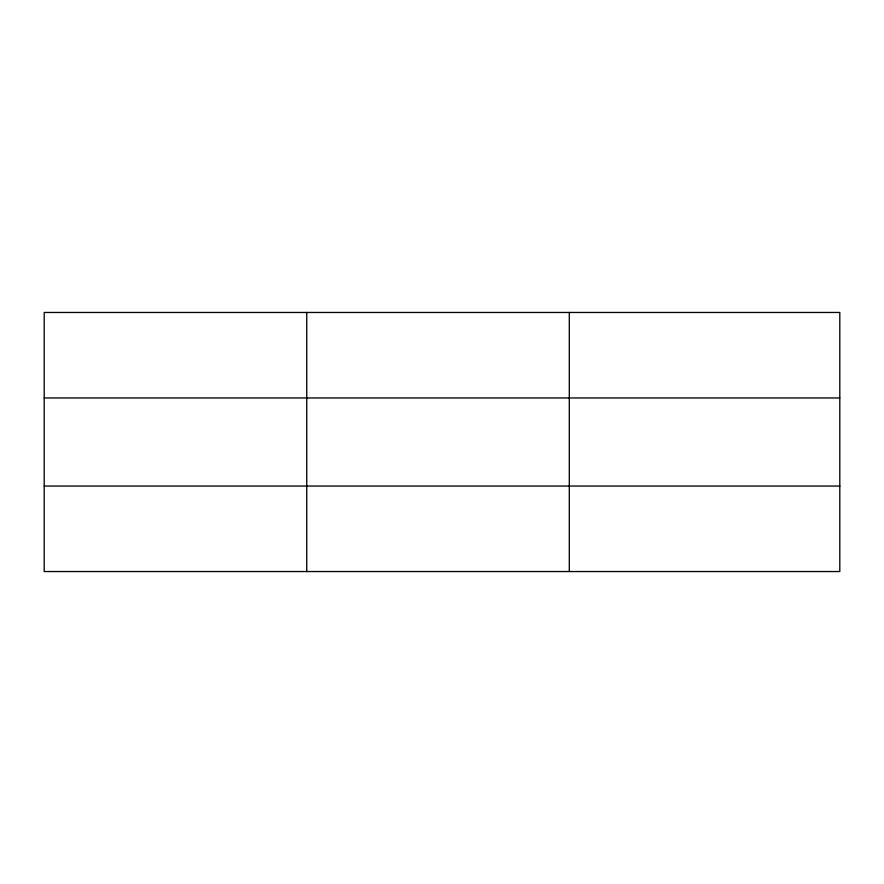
<?xml version="1.0" encoding="UTF-8"?>
<svg xmlns="http://www.w3.org/2000/svg" width="884" height="884" viewBox="0 0 884 884"><rect width="100%" height="100%" fill="white"/><g stroke="black" fill="none" stroke-linecap="round" stroke-linejoin="round"><path stroke-width="1.33" d="M306.748 571.539L306.748 312.461M569.296 571.539L569.296 312.461M839.8 486.045L839.8 571.539L44.2 571.539L44.2 312.461L839.8 312.461L839.8 486.045L44.2 486.045M44.2 397.955L839.8 397.955"/></g></svg>
